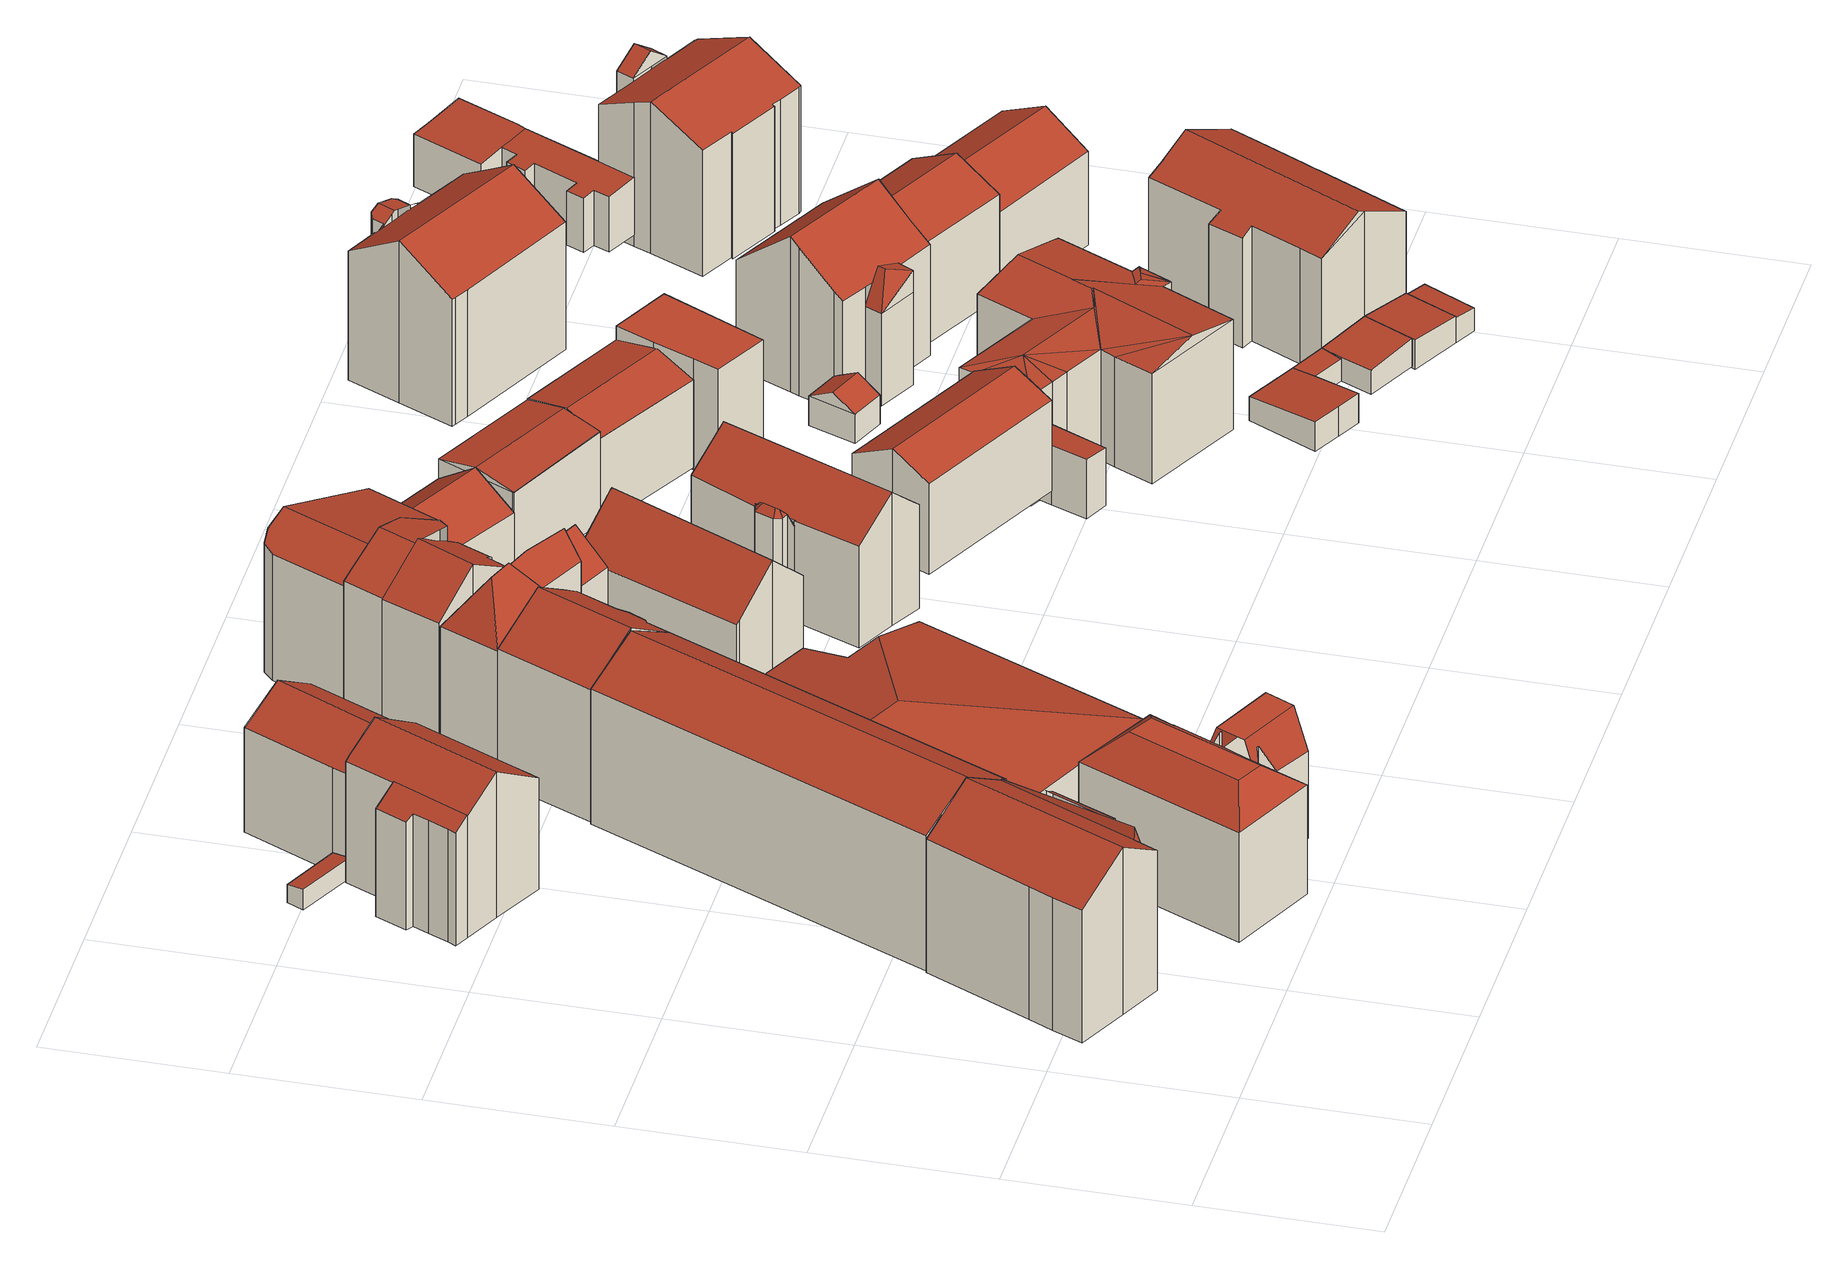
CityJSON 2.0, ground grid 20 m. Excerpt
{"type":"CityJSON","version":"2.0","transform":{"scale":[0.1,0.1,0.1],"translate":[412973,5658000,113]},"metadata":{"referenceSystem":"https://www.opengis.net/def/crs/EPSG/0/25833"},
"CityObjects":{
"building1":{"type":"Building","attributes":{"Gemeindeschluessel":14612000,"Geometrietyp2DReferenz":"3000","function":"31001_9998","roofType":"9999"},"children":["building1-1","building1-2","building1-3"]},
"building1-1":{"type":"BuildingPart","attributes":{"Dachtyp_tdc":"tdcPolyFlatRoof","Dachneigung":29.93,"QualitaetDacherkennung":32,"Geometrietyp2DReferenz":"3000","measuredHeight":17.61,"roofType":"2100"},"parents":["building1"],"geometry":[{"type":"MultiSurface","lod":"2","boundaries":[[[0,1,2,3,4]],[[5,6,7,8,9]],[[6,0,4,7]],[[6,5,10,11,1,0]],[[4,3,12,13,8,7]]],"semantics":{"surfaces":[{"type":"WallSurface"},{"type":"RoofSurface"},{"type":"GroundSurface"}],"values":[0,0,0,1,2]}}]},
"building1-2":{"type":"BuildingPart","attributes":{"Dachtyp_tdc":"tdcFreeFormRoof","Dachneigung":77.08,"QualitaetDacherkennung":28,"Geometrietyp2DReferenz":"3000","measuredHeight":18.07,"roofType":"5000"},"parents":["building1"],"geometry":[{"type":"MultiSurface","lod":"2","boundaries":[[[2,14,15,3]],[[14,16,17,15]],[[16,18,19,17]],[[20,21,22,23]],[[21,24,25,22]],[[24,9,8,25]],[[21,20,18,26]],[[18,16,26]],[[16,14,2,27,28,9,24,21,26]],[[13,12,3,15,17,19,23,22,25,8]]],"semantics":{"surfaces":[{"type":"WallSurface"},{"type":"RoofSurface"},{"type":"GroundSurface"}],"values":[0,0,0,0,0,0,1,1,1,2]}}]},
"building1-3":{"type":"BuildingPart","attributes":{"Dachtyp_tdc":"tdcGableRoof","Dachneigung":31.95,"QualitaetDacherkennung":72,"Geometrietyp2DReferenz":"3000","measuredHeight":20.25,"roofType":"3100"},"parents":["building1"],"geometry":[{"type":"MultiSurface","lod":"2","boundaries":[[[29,30,31,32]],[[30,33,34,31]],[[33,35,36,34]],[[35,37,38,36]],[[37,39,40,38]],[[39,41,42,40]],[[41,43,20,23,42]],[[44,29,32,19,18]],[[41,39,37,35,33,30]],[[30,29,44,43,41]],[[32,31,34,36,38,40,42,23,19]]],"semantics":{"surfaces":[{"type":"WallSurface"},{"type":"RoofSurface"},{"type":"GroundSurface"}],"values":[0,0,0,0,0,0,0,0,1,1,2]}}]},
"building2":{"type":"Building","attributes":{"Gemeindeschluessel":14612000,"Geometrietyp2DReferenz":"3000","function":"31001_9998","roofType":"9999"},"children":["building2-1","building2-2"]},
"building2-1":{"type":"BuildingPart","attributes":{"Dachtyp_tdc":"tdcPolyFlatRoof","Dachneigung":32.08,"QualitaetDacherkennung":35,"Geometrietyp2DReferenz":"3000","measuredHeight":14.87,"roofType":"2100"},"parents":["building2"],"geometry":[{"type":"MultiSurface","lod":"2","boundaries":[[[45,46,47,48]],[[46,49,50,47]],[[49,51,52,50]],[[51,53,54,52]],[[53,55,56,54]],[[55,57,58,59,56]],[[60,45,48,61,62]],[[60,57,55,53,51,49,46,45]],[[48,47,50,52,54,56,59,61]]],"semantics":{"surfaces":[{"type":"WallSurface"},{"type":"RoofSurface"},{"type":"GroundSurface"}],"values":[0,0,0,0,0,0,0,1,2]}}]},
"building2-2":{"type":"BuildingPart","attributes":{"Dachtyp_tdc":"tdcGableRoof","Dachneigung":31.81,"QualitaetDacherkennung":62,"Geometrietyp2DReferenz":"3000","measuredHeight":17.66,"roofType":"3100"},"parents":["building2"],"geometry":[{"type":"MultiSurface","lod":"2","boundaries":[[[63,64,65,66]],[[64,67,68,65]],[[67,69,70,68]],[[69,71,72,70]],[[71,73,74,72]],[[73,75,76,74]],[[75,77,78,76]],[[77,62,61,78]],[[58,63,66,59]],[[77,75,73,71,69,67]],[[67,64,63,58,62,77]],[[66,65,68,70,72,74,76,78,61,59]]],"semantics":{"surfaces":[{"type":"WallSurface"},{"type":"RoofSurface"},{"type":"GroundSurface"}],"values":[0,0,0,0,0,0,0,0,0,1,1,2]}}]},
"building3":{"type":"Building","attributes":{"Dachtyp_tdc":"tdcPolyFlatRoof","Gemeindeschluessel":14612000,"Dachneigung":6.17,"QualitaetDacherkennung":64,"Geometrietyp2DReferenz":"3000","measuredHeight":2.5,"function":"31001_9998","roofType":"2100"},"geometry":[{"type":"Solid","lod":"2","boundaries":[[[[79,80,81,82]],[[80,83,84,81]],[[83,85,86,84]],[[85,87,88,86]],[[87,79,82,88]],[[87,85,83,80,79]],[[82,81,84,86,88]]]],"semantics":{"surfaces":[{"type":"WallSurface"},{"type":"RoofSurface"},{"type":"GroundSurface"}],"values":[[0,0,0,0,0,1,2]]}}]},
"building4":{"type":"Building","attributes":{"Gemeindeschluessel":14612000,"Geometrietyp2DReferenz":"3000","function":"31001_9998","roofType":"9999"},"children":["building4-1","building4-2"]},
"building4-1":{"type":"BuildingPart","attributes":{"Dachtyp_tdc":"tdcCutTentRoof","Dachneigung":39.05,"QualitaetDacherkennung":55,"Geometrietyp2DReferenz":"3000","measuredHeight":16.41,"roofType":"9999"},"parents":["building4"],"geometry":[{"type":"MultiSurface","lod":"2","boundaries":[[[89,90,91,92]],[[90,93,94,91]],[[93,95,96,97,94]],[[98,99,100]],[[98,101,102,99]],[[101,103,104,102]],[[103,89,92,104]],[[89,103,105,106]],[[90,89,106,107]],[[101,98,108,109,110,111,95,93,90,107,112]],[[103,101,112,105]],[[112,107,106,105]],[[92,91,94,97,113,114,99,102,104]]],"semantics":{"surfaces":[{"type":"WallSurface"},{"type":"RoofSurface"},{"type":"GroundSurface"}],"values":[0,0,0,0,0,0,0,1,1,1,1,1,2]}}]},
"building4-2":{"type":"BuildingPart","attributes":{"Dachtyp_tdc":"tdcFreeFormRoof","Dachneigung":69,"QualitaetDacherkennung":57,"Geometrietyp2DReferenz":"3000","measuredHeight":15.44,"roofType":"5000"},"parents":["building4"],"geometry":[{"type":"MultiSurface","lod":"2","boundaries":[[[96,115,94,97]],[[115,116,117,94]],[[116,118,119,117]],[[118,120,121,119]],[[120,122,123,121]],[[122,124,125,123]],[[124,126,127,125]],[[126,128,129,127]],[[128,130,131,129]],[[130,132,133,131]],[[132,134,135,133]],[[134,136,137,135]],[[136,138,139,137]],[[138,100,99,139]],[[126,124,122,120,118,116,115,96,111,140]],[[141,108,100,138,136,134,132,130,128]],[[140,141,128,126]],[[97,94,117,119,121,123,125,127,129,131,133,135,137,139,99,114,113]]],"semantics":{"surfaces":[{"type":"WallSurface"},{"type":"RoofSurface"},{"type":"GroundSurface"}],"values":[0,0,0,0,0,0,0,0,0,0,0,0,0,0,1,1,1,2]}}]},
"building5":{"type":"Building","attributes":{"Dachtyp_tdc":"tdcGableRoof","Gemeindeschluessel":14612000,"Dachneigung":29.3,"QualitaetDacherkennung":79,"Geometrietyp2DReferenz":"3000","measuredHeight":20.06,"function":"31001_9998","roofType":"3100"},"geometry":[{"type":"Solid","lod":"2","boundaries":[[[[142,143,144,145]],[[143,146,147,144]],[[146,148,149,147]],[[148,150,151,149]],[[150,152,153,151]],[[152,154,155,153]],[[154,156,157,155]],[[156,158,159,157]],[[158,142,145,159]],[[154,152,150,148]],[[148,146,143,142,158,156,154]],[[145,144,147,149,151,153,155,157,159]]]],"semantics":{"surfaces":[{"type":"WallSurface"},{"type":"RoofSurface"},{"type":"GroundSurface"}],"values":[[0,0,0,0,0,0,0,0,0,1,1,2]]}}]},
"building6":{"type":"Building","attributes":{"Dachtyp_tdc":"tdcFreeFormRoof","Gemeindeschluessel":14612000,"Dachneigung":30.48,"QualitaetDacherkennung":72,"Geometrietyp2DReferenz":"3000","measuredHeight":15.77,"function":"31001_9998","roofType":"5000"},"geometry":[{"type":"Solid","lod":"2","boundaries":[[[[160,161,65,70]],[[161,162,163,65]],[[162,164,165,163]],[[164,166,167,165]],[[160,166,168,169]],[[166,164,168]],[[161,160,169]],[[70,65,163,165,167]],[[166,160,70,167]],[[169,168,164,162,161]]]],"semantics":{"surfaces":[{"type":"WallSurface"},{"type":"RoofSurface"},{"type":"GroundSurface"}],"values":[[0,0,0,0,1,0,0,2,0,1]]}}]},
"building7":{"type":"Building","attributes":{"Dachtyp_tdc":"tdcPolyFlatRoof","Gemeindeschluessel":14612000,"Dachneigung":3.08,"QualitaetDacherkennung":68,"Geometrietyp2DReferenz":"3000","measuredHeight":2.75,"function":"31001_9998","roofType":"2100"},"geometry":[{"type":"Solid","lod":"2","boundaries":[[[[170,171,172,173]],[[171,174,175,172]],[[174,176,177,175]],[[176,170,173,177]],[[176,174,171,170]],[[173,172,175,177]]]],"semantics":{"surfaces":[{"type":"WallSurface"},{"type":"RoofSurface"},{"type":"GroundSurface"}],"values":[[0,0,0,0,1,2]]}}]},
"building8":{"type":"Building","attributes":{"Dachtyp_tdc":"tdcFreeFormRoof","Gemeindeschluessel":14612000,"Dachneigung":12.41,"QualitaetDacherkennung":17,"Geometrietyp2DReferenz":"3000","measuredHeight":8.41,"function":"31001_9998","roofType":"5000"},"geometry":[{"type":"Solid","lod":"2","boundaries":[[[[178,179,180,181]],[[179,182,183,180]],[[182,184,185,183]],[[184,186,187,185]],[[186,188,189,187]],[[188,190,191,189]],[[190,192,193,191]],[[192,178,181,193]],[[184,182,194,195]],[[179,178,192,190,188,196,195,194]],[[184,195,196,186]],[[182,179,194]],[[188,186,196]],[[181,180,183,185,187,189,191,193]]]],"semantics":{"surfaces":[{"type":"WallSurface"},{"type":"RoofSurface"},{"type":"GroundSurface"}],"values":[[0,0,0,0,0,0,0,0,1,1,1,0,0,2]]}}]},
"building9":{"type":"Building","attributes":{"Dachtyp_tdc":"tdcGableRoof","Gemeindeschluessel":14612000,"Dachneigung":31.5,"QualitaetDacherkennung":70,"Geometrietyp2DReferenz":"3000","measuredHeight":20.15,"function":"31001_9998","roofType":"3100"},"geometry":[{"type":"Solid","lod":"2","boundaries":[[[[197,198,199,200]],[[198,201,202,199]],[[201,203,204,202]],[[203,156,205,204]],[[156,206,207,205]],[[206,208,209,207]],[[208,210,211,209]],[[210,212,213,211]],[[212,214,215,213]],[[214,216,217,215]],[[216,197,200,217]],[[212,210,208,206]],[[206,156,203,201,198,197,216,214,212]],[[200,199,202,204,205,207,209,211,213,215,217]]]],"semantics":{"surfaces":[{"type":"WallSurface"},{"type":"RoofSurface"},{"type":"GroundSurface"}],"values":[[0,0,0,0,0,0,0,0,0,0,0,1,1,2]]}}]},
"building10":{"type":"Building","attributes":{"Dachtyp_tdc":"tdcFreeFormRoof","Gemeindeschluessel":14612000,"Dachneigung":54.56,"QualitaetDacherkennung":19,"Geometrietyp2DReferenz":"3000","measuredHeight":21.24,"function":"31001_9998","roofType":"5000"},"geometry":[{"type":"Solid","lod":"2","boundaries":[[[[218,219,220,221]],[[219,222,223,220]],[[222,224,225,223]],[[224,226,227,225]],[[226,228,229,227]],[[228,230,231,229]],[[230,232,233,231]],[[232,218,221,233]],[[234,235,236,237,232,230]],[[234,230,228]],[[235,234,228,226]],[[236,235,226,224]],[[238,237,236,224,222]],[[238,219,218]],[[219,238,222]],[[237,238,218,232]],[[221,220,223,225,227,229,231,233]]]],"semantics":{"surfaces":[{"type":"WallSurface"},{"type":"RoofSurface"},{"type":"GroundSurface"}],"values":[[0,0,0,0,0,0,0,0,1,1,1,1,1,0,0,1,2]]}}]},
"building11":{"type":"Building","attributes":{"Gemeindeschluessel":14612000,"Geometrietyp2DReferenz":"3000","function":"31001_9998","roofType":"9999"},"children":["building11-1","building11-2"]},
"building11-1":{"type":"BuildingPart","attributes":{"Dachtyp_tdc":"tdcGableRoof","Dachneigung":31.43,"QualitaetDacherkennung":63,"Geometrietyp2DReferenz":"3000","measuredHeight":19.77,"roofType":"3100"},"parents":["building11"],"geometry":[{"type":"MultiSurface","lod":"2","boundaries":[[[239,240,241,242]],[[240,243,244,241]],[[243,245,246,244]],[[245,247,248,246]],[[247,249,250,248]],[[251,252,253,254]],[[252,239,242,253]],[[255,256,257,249,247,245]],[[245,243,240,239,252,251,258,259,255]],[[242,241,244,246,248,250,260,254,253]]],"semantics":{"surfaces":[{"type":"WallSurface"},{"type":"RoofSurface"},{"type":"GroundSurface"}],"values":[0,0,0,0,0,0,0,1,1,2]}}]},
"building11-2":{"type":"BuildingPart","attributes":{"Dachtyp_tdc":"tdcFreeFormRoof","Dachneigung":31.66,"QualitaetDacherkennung":51,"Geometrietyp2DReferenz":"3000","measuredHeight":19.5,"roofType":"5000"},"parents":["building11"],"geometry":[{"type":"MultiSurface","lod":"2","boundaries":[[[261,262,263,250,249]],[[262,264,265,263]],[[264,266,267,265]],[[266,268,251,254,267]],[[268,266,264,269,270,271,259]],[[270,269,262,261,256]],[[264,262,269]],[[250,263,265,267,254,260]]],"semantics":{"surfaces":[{"type":"WallSurface"},{"type":"RoofSurface"},{"type":"GroundSurface"}],"values":[0,0,0,0,1,1,0,2]}}]},
"building12":{"type":"Building","attributes":{"Gemeindeschluessel":14612000,"Geometrietyp2DReferenz":"3000","function":"31001_9998","roofType":"9999"},"children":["building12-1","building12-2"]},
"building12-1":{"type":"BuildingPart","attributes":{"Dachtyp_tdc":"tdcGableRoof","Dachneigung":41.51,"QualitaetDacherkennung":58,"Geometrietyp2DReferenz":"3000","measuredHeight":17.42,"roofType":"3100"},"parents":["building12"],"geometry":[{"type":"MultiSurface","lod":"2","boundaries":[[[272,273,274,275]],[[273,276,277,274]],[[276,278,279,277]],[[278,280,281,279]],[[280,282,283,281]],[[282,284,285,283]],[[284,286,287,285]],[[286,288,289,287]],[[282,280,278,276]],[[276,273,272,288,286,284,282]],[[289,275,274,277,279,281,283,285,287]]],"semantics":{"surfaces":[{"type":"WallSurface"},{"type":"RoofSurface"},{"type":"GroundSurface"}],"values":[0,0,0,0,0,0,0,0,1,1,2]}}]},
"building12-2":{"type":"BuildingPart","attributes":{"Dachtyp_tdc":"tdcPolyFlatRoof","Dachneigung":39.89,"QualitaetDacherkennung":41,"Geometrietyp2DReferenz":"3000","measuredHeight":16.06,"roofType":"2100"},"parents":["building12"],"geometry":[{"type":"MultiSurface","lod":"2","boundaries":[[[290,291,272,275,292]],[[293,294,295,289,288]],[[294,290,292,295]],[[294,293,291,290]],[[292,275,289,295]]],"semantics":{"surfaces":[{"type":"WallSurface"},{"type":"RoofSurface"},{"type":"GroundSurface"}],"values":[0,0,0,1,2]}}]},
"building13":{"type":"Building","attributes":{"Dachtyp_tdc":"tdcFreeFormRoof","Gemeindeschluessel":14612000,"Dachneigung":19.43,"QualitaetDacherkennung":29,"Geometrietyp2DReferenz":"3000","measuredHeight":17.84,"function":"31001_9998","roofType":"5000"},"geometry":[{"type":"Solid","lod":"2","boundaries":[[[[296,297,298,299]],[[297,300,301,298]],[[300,302,303,301]],[[302,304,305,303]],[[304,306,307,305]],[[306,308,309,307]],[[308,310,311,309]],[[310,296,299,311]],[[312,308,306,304,302,313]],[[297,296,310,312,313,300]],[[310,308,312]],[[302,300,313]],[[299,298,301,303,305,307,309,311]]]],"semantics":{"surfaces":[{"type":"WallSurface"},{"type":"RoofSurface"},{"type":"GroundSurface"}],"values":[[0,0,0,0,0,0,0,0,1,1,0,0,2]]}}]},
"building14":{"type":"Building","attributes":{"Gemeindeschluessel":14612000,"Geometrietyp2DReferenz":"3000","function":"31001_9998","roofType":"9999"},"children":["building14-1","building14-2"]},
"building14-1":{"type":"BuildingPart","attributes":{"Dachtyp_tdc":"tdcFreeFormRoof","Dachneigung":46.22,"QualitaetDacherkennung":9,"Geometrietyp2DReferenz":"3000","measuredHeight":13.44,"roofType":"5000"},"parents":["building14"],"geometry":[{"type":"MultiSurface","lod":"2","boundaries":[[[314,315,316,317]],[[315,318,319,316]],[[318,320,321,319]],[[320,322,323,321]],[[322,324,325,323]],[[324,326,327,325]],[[326,328,329,330,327]],[[331,332,333,334,328,326,324,335]],[[324,322,336,335]],[[322,320,337,336]],[[320,318,338,337]],[[318,315,314,339,340,341,338]],[[341,331,335,336,337,338]],[[317,316,319,321,323,325,327,330,342,343,344,345]]],"semantics":{"surfaces":[{"type":"WallSurface"},{"type":"RoofSurface"},{"type":"GroundSurface"}],"values":[0,0,0,0,0,0,0,1,1,1,1,1,1,2]}}]},
"building14-2":{"type":"BuildingPart","attributes":{"Dachtyp_tdc":"tdcGableRoof","Dachneigung":36.39,"QualitaetDacherkennung":61,"Geometrietyp2DReferenz":"3000","measuredHeight":16.19,"roofType":"3100"},"parents":["building14"],"geometry":[{"type":"MultiSurface","lod":"2","boundaries":[[[329,346,347,330]],[[346,348,349,347]],[[348,350,351,349]],[[350,352,353,351]],[[352,354,355,353]],[[354,356,357,355]],[[356,358,314,317,357]],[[354,352,350,348]],[[348,346,329,334,359,332,360,361,340,362,358,356,354]],[[345,344,343,342,330,347,349,351,353,355,357,317]]],"semantics":{"surfaces":[{"type":"WallSurface"},{"type":"RoofSurface"},{"type":"GroundSurface"}],"values":[0,0,0,0,0,0,0,1,1,2]}}]},
"building15":{"type":"Building","attributes":{"Dachtyp_tdc":"tdcGableRoof","Gemeindeschluessel":14612000,"Dachneigung":34.69,"QualitaetDacherkennung":78,"Geometrietyp2DReferenz":"3000","measuredHeight":11.92,"function":"31001_9998","roofType":"3100"},"geometry":[{"type":"Solid","lod":"2","boundaries":[[[[363,364,365,366]],[[364,367,368,365]],[[367,369,370,368]],[[369,371,372,370]],[[371,373,374,372]],[[373,375,376,374]],[[375,363,366,376]],[[371,369,367,364]],[[364,363,375,373,371]],[[366,365,368,370,372,374,376]]]],"semantics":{"surfaces":[{"type":"WallSurface"},{"type":"RoofSurface"},{"type":"GroundSurface"}],"values":[[0,0,0,0,0,0,0,1,1,2]]}}]},
"building16":{"type":"Building","attributes":{"Dachtyp_tdc":"tdcGableRoof","Gemeindeschluessel":14612000,"Dachneigung":10.15,"QualitaetDacherkennung":41,"Geometrietyp2DReferenz":"3000","measuredHeight":12.01,"function":"31001_9998","roofType":"3100"},"geometry":[{"type":"Solid","lod":"2","boundaries":[[[[377,378,379,380]],[[378,381,376,379]],[[381,382,374,376]],[[382,383,370,374]],[[383,377,380,370]],[[383,371,384,385]],[[386,384,371,387,388]],[[381,388,387,382]],[[378,386,388,381]],[[382,387,371,383]],[[377,385,384,386,378]],[[383,385,377]],[[380,379,376,374,370]]]],"semantics":{"surfaces":[{"type":"WallSurface"},{"type":"RoofSurface"},{"type":"GroundSurface"}],"values":[[0,0,0,0,0,1,1,0,0,0,0,0,2]]}}]},
"building17":{"type":"Building","attributes":{"Dachtyp_tdc":"tdcGableRoof","Gemeindeschluessel":14612000,"Dachneigung":27.48,"QualitaetDacherkennung":79,"Geometrietyp2DReferenz":"3000","measuredHeight":13.39,"function":"31001_9998","roofType":"3100"},"geometry":[{"type":"Solid","lod":"2","boundaries":[[[[389,390,391,392]],[[390,393,394,391]],[[393,395,396,394]],[[395,397,398,396]],[[397,399,400,398]],[[399,401,402,400]],[[401,389,392,402]],[[397,395,393,390]],[[390,389,401,399,397]],[[392,391,394,396,398,400,402]]]],"semantics":{"surfaces":[{"type":"WallSurface"},{"type":"RoofSurface"},{"type":"GroundSurface"}],"values":[[0,0,0,0,0,0,0,1,1,2]]}}]},
"building18":{"type":"Building","attributes":{"Dachtyp_tdc":"tdcPolyFlatRoof","Gemeindeschluessel":14612000,"Dachneigung":4.36,"QualitaetDacherkennung":58,"Geometrietyp2DReferenz":"3000","measuredHeight":7.22,"function":"31001_9998","roofType":"2100"},"geometry":[{"type":"Solid","lod":"2","boundaries":[[[[403,404,405,406]],[[404,407,408,405]],[[407,409,410,408]],[[409,411,412,410]],[[411,403,406,412]],[[411,409,407,404,403]],[[406,405,408,410,412]]]],"semantics":{"surfaces":[{"type":"WallSurface"},{"type":"RoofSurface"},{"type":"GroundSurface"}],"values":[[0,0,0,0,0,1,2]]}}]},
"building19":{"type":"Building","attributes":{"Dachtyp_tdc":"tdcGableRoof","Gemeindeschluessel":14612000,"Dachneigung":11.54,"QualitaetDacherkennung":32,"Geometrietyp2DReferenz":"3000","measuredHeight":12.64,"function":"31001_9998","roofType":"3100"},"geometry":[{"type":"Solid","lod":"2","boundaries":[[[[413,414,415,416]],[[414,417,418,415]],[[417,419,420,418]],[[419,421,422,420]],[[421,413,416,422]],[[423,424,425,426,427]],[[417,425,424,428]],[[419,428,424,423,421]],[[417,428,419]],[[413,427,426,414]],[[421,423,427,413]],[[414,426,425,417]],[[416,415,418,420,422]]]],"semantics":{"surfaces":[{"type":"WallSurface"},{"type":"RoofSurface"},{"type":"GroundSurface"}],"values":[[0,0,0,0,0,1,1,0,0,0,0,0,2]]}}]},
"building20":{"type":"Building","attributes":{"Dachtyp_tdc":"tdcPolyFlatRoof","Gemeindeschluessel":14612000,"Dachneigung":0,"QualitaetDacherkennung":55,"Geometrietyp2DReferenz":"3000","measuredHeight":13.45,"function":"31001_9998","roofType":"1000"},"geometry":[{"type":"Solid","lod":"2","boundaries":[[[[429,430,431,432]],[[430,433,434,431]],[[433,435,436,434]],[[435,437,438,436]],[[437,439,440,438]],[[439,429,432,440]],[[439,437,435,433,430,429]],[[432,431,434,436,438,440]]]],"semantics":{"surfaces":[{"type":"WallSurface"},{"type":"RoofSurface"},{"type":"GroundSurface"}],"values":[[0,0,0,0,0,0,1,2]]}}]},
"building21":{"type":"Building","attributes":{"Dachtyp_tdc":"tdcFreeFormRoof","Gemeindeschluessel":14612000,"Dachneigung":28.97,"QualitaetDacherkennung":70,"Geometrietyp2DReferenz":"3000","measuredHeight":5.08,"function":"31001_9998","roofType":"5000"},"geometry":[{"type":"Solid","lod":"2","boundaries":[[[[441,442,443,444]],[[442,445,446,443]],[[445,447,448,446]],[[447,449,450,448]],[[449,441,444,450]],[[449,451,452,441]],[[451,447,445,442,452]],[[442,441,452]],[[449,447,451]],[[444,443,446,448,450]]]],"semantics":{"surfaces":[{"type":"WallSurface"},{"type":"RoofSurface"},{"type":"GroundSurface"}],"values":[[0,0,0,0,0,1,1,0,0,2]]}}]},
"building22":{"type":"Building","attributes":{"Dachtyp_tdc":"tdcFreeFormRoof","Gemeindeschluessel":14612000,"Dachneigung":12.98,"QualitaetDacherkennung":11,"Geometrietyp2DReferenz":"3000","measuredHeight":14.84,"function":"31001_9998","roofType":"5000"},"geometry":[{"type":"Solid","lod":"2","boundaries":[[[[453,454,455,456]],[[454,457,458,455]],[[457,459,460,458]],[[459,461,462,460]],[[461,463,464,462]],[[463,465,466,464]],[[465,467,468,466]],[[467,469,470,468]],[[469,471,472,470]],[[471,473,474,472]],[[473,475,476,474]],[[475,477,478,476]],[[477,479,480,478]],[[479,481,482,480]],[[481,483,484,482]],[[483,485,486,484]],[[485,487,488,486]],[[487,489,490,488]],[[489,491,492,490]],[[491,453,456,492]],[[493,494,495]],[[493,487,494]],[[496,487,493]],[[496,489,487]],[[496,491,489]],[[491,496,453]],[[487,497,494]],[[485,497,487]],[[497,485,483]],[[497,483,481]],[[498,495,494,497,481,479]],[[499,500,501,498,479,477]],[[502,475,473]],[[502,477,475]],[[477,502,499]],[[502,473,471]],[[500,499,502,471,469]],[[503,501,500,469,467]],[[465,503,467]],[[463,503,465]],[[503,463,461]],[[493,495,498,501,503,461,459]],[[496,493,459,457]],[[454,496,457]],[[496,454,453]],[[456,455,458,460,462,464,466,468,470,472,474,476,478,480,482,484,486,488,490,492]]]],"semantics":{"surfaces":[{"type":"WallSurface"},{"type":"RoofSurface"},{"type":"GroundSurface"}],"values":[[0,0,0,0,0,0,0,0,0,0,0,0,0,0,0,0,0,0,0,0,1,1,1,1,1,1,1,1,1,0,1,1,1,1,1,1,1,1,0,0,0,1,1,1,1,2]]}}]},
"building23":{"type":"Building","attributes":{"Dachtyp_tdc":"tdcPolyFlatRoof","Gemeindeschluessel":14612000,"Dachneigung":4.79,"QualitaetDacherkennung":86,"Geometrietyp2DReferenz":"3000","measuredHeight":3.62,"function":"31001_9998","roofType":"2100"},"geometry":[{"type":"Solid","lod":"2","boundaries":[[[[504,505,506,507]],[[505,508,509,506]],[[508,510,511,509]],[[510,512,513,511]],[[512,514,515,513]],[[514,504,507,515]],[[514,512,510,508,505,504]],[[507,506,509,511,513,515]]]],"semantics":{"surfaces":[{"type":"WallSurface"},{"type":"RoofSurface"},{"type":"GroundSurface"}],"values":[[0,0,0,0,0,0,1,2]]}}]},
"building24":{"type":"Building","attributes":{"Dachtyp_tdc":"tdcPolyFlatRoof","Gemeindeschluessel":14612000,"Dachneigung":4.87,"QualitaetDacherkennung":58,"Geometrietyp2DReferenz":"3000","measuredHeight":2.89,"function":"31001_9998","roofType":"2100"},"geometry":[{"type":"Solid","lod":"2","boundaries":[[[[516,517,518,519]],[[517,520,513,518]],[[520,510,511,513]],[[510,516,519,511]],[[510,520,517,516]],[[519,518,513,511]]]],"semantics":{"surfaces":[{"type":"WallSurface"},{"type":"RoofSurface"},{"type":"GroundSurface"}],"values":[[0,0,0,0,1,2]]}}]},
"building25":{"type":"Building","attributes":{"Gemeindeschluessel":14612000,"Geometrietyp2DReferenz":"3000","function":"31001_9998","roofType":"9999"},"children":["building25-1","building25-2"]},
"building25-1":{"type":"BuildingPart","attributes":{"Dachtyp_tdc":"tdcFreeFormRoof","Dachneigung":14.72,"QualitaetDacherkennung":42,"Geometrietyp2DReferenz":"3000","measuredHeight":16.88,"roofType":"5000"},"parents":["building25"],"geometry":[{"type":"MultiSurface","lod":"2","boundaries":[[[521,522,523,524]],[[522,525,526,523]],[[525,527,528,526]],[[527,529,530,528]],[[529,531,532,530]],[[531,533,534,532]],[[535,536,537,538]],[[539,521,524,540]],[[541,533,536,535,533,531,529,527]],[[527,525,522,521,539,542,543,541]],[[524,523,526,528,530,532,534,538,537,534,544,545,540]]],"semantics":{"surfaces":[{"type":"WallSurface"},{"type":"RoofSurface"},{"type":"GroundSurface"}],"values":[0,0,0,0,0,0,0,0,1,1,2]}}]},
"building25-2":{"type":"BuildingPart","attributes":{"Dachtyp_tdc":"tdcGableRoof","Dachneigung":32,"QualitaetDacherkennung":73,"Geometrietyp2DReferenz":"3000","measuredHeight":19.64,"roofType":"3100"},"parents":["building25"],"geometry":[{"type":"MultiSurface","lod":"2","boundaries":[[[546,547,548,549]],[[547,550,551,548]],[[550,552,553,551]],[[552,554,555,553]],[[554,556,557,555]],[[556,558,539,540,557]],[[559,560,538,537]],[[560,561,562,538]],[[561,563,564,562]],[[563,565,566,564]],[[565,567,568,566]],[[567,569,570,568]],[[569,546,549,570]],[[565,563,561,560,559,571,572,543,573,558,556,554,552,550]],[[550,547,546,569,567,565]],[[549,548,551,553,555,557,540,545,544,534,537,538,562,564,566,568,570]]],"semantics":{"surfaces":[{"type":"WallSurface"},{"type":"RoofSurface"},{"type":"GroundSurface"}],"values":[0,0,0,0,0,0,0,0,0,0,0,0,0,1,1,2]}}]},
"building26":{"type":"Building","attributes":{"Dachtyp_tdc":"tdcPolyFlatRoof","Gemeindeschluessel":14612000,"Dachneigung":4.2,"QualitaetDacherkennung":63,"Geometrietyp2DReferenz":"3000","measuredHeight":3.38,"function":"31001_9998","roofType":"2100"},"geometry":[{"type":"Solid","lod":"2","boundaries":[[[[574,575,518,576]],[[575,516,519,518]],[[516,577,578,519]],[[577,579,580,578]],[[579,574,576,580]],[[579,577,516,575,574]],[[576,518,519,578,580]]]],"semantics":{"surfaces":[{"type":"WallSurface"},{"type":"RoofSurface"},{"type":"GroundSurface"}],"values":[[0,0,0,0,0,1,2]]}}]},
"building27":{"type":"Building","attributes":{"Gemeindeschluessel":14612000,"Geometrietyp2DReferenz":"3000","function":"31001_9998","roofType":"9999"},"children":["building27-1","building27-2"]},
"building27-1":{"type":"BuildingPart","attributes":{"Dachtyp_tdc":"tdcGableRoof","Dachneigung":39.52,"QualitaetDacherkennung":71,"Geometrietyp2DReferenz":"3000","measuredHeight":18.84,"roofType":"3100"},"parents":["building27"],"geometry":[{"type":"MultiSurface","lod":"2","boundaries":[[[581,582,583,584,585]],[[582,586,587,583]],[[586,588,589,587]],[[588,590,591,589]],[[590,592,593,591]],[[592,594,595,593]],[[594,596,597,595]],[[596,598,599,597]],[[598,600,601,599]],[[600,602,603,604,601]],[[596,594,592,590]],[[590,588,586,582,581,605,606,602,600,598,596]],[[604,584,583,587,589,591,593,595,597,599,601]]],"semantics":{"surfaces":[{"type":"WallSurface"},{"type":"RoofSurface"},{"type":"GroundSurface"}],"values":[0,0,0,0,0,0,0,0,0,0,1,1,2]}}]},
"building27-2":{"type":"BuildingPart","attributes":{"Dachtyp_tdc":"tdcHipAndGableRoof","Dachneigung":67.77,"QualitaetDacherkennung":29,"Geometrietyp2DReferenz":"3000","measuredHeight":15.01,"roofType":"5000"},"parents":["building27"],"geometry":[{"type":"MultiSurface","lod":"2","boundaries":[[[603,607,608,604]],[[607,609,610,608]],[[609,585,584,610]],[[609,611,612]],[[613,614,612,611]],[[609,612,614,606,585]],[[602,613,603]],[[603,613,611,607]],[[607,611,609]],[[608,610,584,604]]],"semantics":{"surfaces":[{"type":"WallSurface"},{"type":"RoofSurface"},{"type":"GroundSurface"}],"values":[0,0,0,1,1,1,0,0,0,2]}}]},
"building28":{"type":"Building","attributes":{"Dachtyp_tdc":"tdcPolyFlatRoof","Gemeindeschluessel":14612000,"Dachneigung":4.11,"QualitaetDacherkennung":63,"Geometrietyp2DReferenz":"3000","measuredHeight":3.63,"function":"31001_9998","roofType":"2100"},"geometry":[{"type":"Solid","lod":"2","boundaries":[[[[615,579,616,617]],[[579,577,618,616]],[[577,619,620,618]],[[619,621,622,620]],[[621,615,617,622]],[[621,619,577,579,615]],[[617,616,618,620,622]]]],"semantics":{"surfaces":[{"type":"WallSurface"},{"type":"RoofSurface"},{"type":"GroundSurface"}],"values":[[0,0,0,0,0,1,2]]}}]},
"building29":{"type":"Building","attributes":{"Dachtyp_tdc":"tdcPolyFlatRoof","Gemeindeschluessel":14612000,"Dachneigung":7.15,"QualitaetDacherkennung":69,"Geometrietyp2DReferenz":"3000","measuredHeight":3.94,"function":"31001_9998","roofType":"2100"},"geometry":[{"type":"Solid","lod":"2","boundaries":[[[[623,624,625,626]],[[624,627,628,625]],[[627,629,630,628]],[[629,623,626,630]],[[629,627,624,623]],[[626,625,628,630]]]],"semantics":{"surfaces":[{"type":"WallSurface"},{"type":"RoofSurface"},{"type":"GroundSurface"}],"values":[[0,0,0,0,1,2]]}}]},
"building30":{"type":"Building","attributes":{"Dachtyp_tdc":"tdcPolyFlatRoof","Gemeindeschluessel":14612000,"Dachneigung":0,"QualitaetDacherkennung":0,"Geometrietyp2DReferenz":"3000","BezugspunktDach":"2000","measuredHeight":3,"function":"31001_9998"},"geometry":[{"type":"MultiSurface","lod":"2","boundaries":[[[631,632,633,634]],[[634,633,635,636]],[[633,632,637,635]],[[632,631,638,637]],[[631,634,636,638]],[[636,635,637,638]]],"semantics":{"surfaces":[{"type":"RoofSurface"},{"type":"WallSurface"},{"type":"GroundSurface"}],"values":[0,1,1,1,1,2]}}]},
"building31":{"type":"Building","attributes":{"Dachtyp_tdc":"tdcPolyFlatRoof","Gemeindeschluessel":14612000,"Dachneigung":3.22,"QualitaetDacherkennung":76,"Geometrietyp2DReferenz":"3000","measuredHeight":3.01,"function":"31001_9998","roofType":"2100"},"geometry":[{"type":"Solid","lod":"2","boundaries":[[[[639,640,622,641]],[[640,642,620,622]],[[642,643,644,620]],[[643,639,641,644]],[[643,642,640,639]],[[641,622,620,644]]]],"semantics":{"surfaces":[{"type":"WallSurface"},{"type":"RoofSurface"},{"type":"GroundSurface"}],"values":[[0,0,0,0,1,2]]}}]},
"building32":{"type":"Building","attributes":{"Dachtyp_tdc":"tdcPolyFlatRoof","Gemeindeschluessel":14612000,"Dachneigung":4.57,"QualitaetDacherkennung":74,"Geometrietyp2DReferenz":"3000","measuredHeight":4.36,"function":"31001_9998","roofType":"2100"},"geometry":[{"type":"Solid","lod":"2","boundaries":[[[[629,645,646,647]],[[645,648,649,646]],[[648,623,650,649]],[[623,629,647,650]],[[623,648,645,629]],[[647,646,649,650]]]],"semantics":{"surfaces":[{"type":"WallSurface"},{"type":"RoofSurface"},{"type":"GroundSurface"}],"values":[[0,0,0,0,1,2]]}}]},
"building33":{"type":"Building","attributes":{"Dachtyp_tdc":"tdcPolyFlatRoof","Gemeindeschluessel":14612000,"Dachneigung":24.05,"QualitaetDacherkennung":60,"Geometrietyp2DReferenz":"3000","measuredHeight":4.65,"function":"31001_9998","roofType":"2100"},"geometry":[{"type":"Solid","lod":"2","boundaries":[[[[651,652,653,654]],[[652,648,655,653]],[[648,645,656,655]],[[645,657,658,656]],[[657,659,660,658]],[[659,661,662,660]],[[661,651,654,662]],[[661,659,657,645,648,652,651]],[[654,653,655,656,658,660,662]]]],"semantics":{"surfaces":[{"type":"WallSurface"},{"type":"RoofSurface"},{"type":"GroundSurface"}],"values":[[0,0,0,0,0,0,0,1,2]]}}]},
"building34":{"type":"Building","attributes":{"Dachtyp_tdc":"tdcPolyFlatRoof","Gemeindeschluessel":14612000,"Dachneigung":0,"QualitaetDacherkennung":59,"Geometrietyp2DReferenz":"3000","measuredHeight":2.16,"function":"31001_9998","roofType":"1000"},"geometry":[{"type":"Solid","lod":"2","boundaries":[[[[663,664,665,666]],[[664,667,668,665]],[[667,669,670,668]],[[669,671,672,670]],[[671,673,674,672]],[[671,669,667,664,663,673]],[[674,666,665,668,670,672]],[[673,663,666,674]]]],"semantics":{"surfaces":[{"type":"WallSurface"},{"type":"RoofSurface"},{"type":"GroundSurface"}],"values":[[0,0,0,0,0,1,2,0]]}}]},
"building35":{"type":"Building","attributes":{"Dachtyp_tdc":"tdcGableRoof","Gemeindeschluessel":14612000,"Dachneigung":27.13,"QualitaetDacherkennung":42,"Geometrietyp2DReferenz":"3000","measuredHeight":15.04,"function":"31001_9998","roofType":"3100"},"geometry":[{"type":"Solid","lod":"2","boundaries":[[[[675,676,677,678]],[[676,679,680,677]],[[679,681,682,680]],[[681,675,678,682]],[[679,676,683]],[[675,681,684]],[[676,675,684,683]],[[681,679,683,684]],[[678,677,680,682]]]],"semantics":{"surfaces":[{"type":"WallSurface"},{"type":"RoofSurface"},{"type":"GroundSurface"}],"values":[[0,0,0,0,0,0,1,1,2]]}}]},
"building36":{"type":"Building","attributes":{"Dachtyp_tdc":"tdcFreeFormRoof","Gemeindeschluessel":14612000,"Dachneigung":26.58,"QualitaetDacherkennung":70,"Geometrietyp2DReferenz":"3000","measuredHeight":16.91,"function":"31001_9998","roofType":"5000"},"geometry":[{"type":"Solid","lod":"2","boundaries":[[[[685,686,687,688]],[[686,689,690,687]],[[689,691,692,690]],[[691,693,694,692]],[[693,695,696,694]],[[695,697,698,696]],[[697,699,700,698]],[[699,701,702,700]],[[701,703,704,702]],[[703,705,706,704]],[[705,707,708,706]],[[707,709,710,708]],[[709,711,712,710]],[[711,713,714,712]],[[713,715,716,714]],[[715,685,688,716]],[[701,699,697,695,717,718,709,707,705,703]],[[718,717,693,691,689,686,685,715,713,711]],[[695,693,717]],[[711,709,718]],[[688,687,690,692,694,696,698,700,702,704,706,708,710,712,714,716]]]],"semantics":{"surfaces":[{"type":"WallSurface"},{"type":"RoofSurface"},{"type":"GroundSurface"}],"values":[[0,0,0,0,0,0,0,0,0,0,0,0,0,0,0,0,1,1,0,0,2]]}}]},
"building37":{"type":"Building","attributes":{"Dachtyp_tdc":"tdcPolyFlatRoof","Gemeindeschluessel":14612000,"Dachneigung":6.59,"QualitaetDacherkennung":71,"Geometrietyp2DReferenz":"3000","measuredHeight":2.91,"function":"31001_2463","roofType":"2100"},"geometry":[{"type":"Solid","lod":"2","boundaries":[[[[719,720,721,722]],[[720,723,724,721]],[[723,725,726,724]],[[725,727,728,726]],[[727,729,730,728]],[[729,719,722,730]],[[729,727,725,723,720,719]],[[722,721,724,726,728,730]]]],"semantics":{"surfaces":[{"type":"WallSurface"},{"type":"RoofSurface"},{"type":"GroundSurface"}],"values":[[0,0,0,0,0,0,1,2]]}}]},
"building38":{"type":"Building","attributes":{"Dachtyp_tdc":"tdcGableRoof","Gemeindeschluessel":14612000,"Dachneigung":31.36,"QualitaetDacherkennung":52,"Geometrietyp2DReferenz":"3000","measuredHeight":14.71,"function":"31001_9998","roofType":"3100"},"geometry":[{"type":"Solid","lod":"2","boundaries":[[[[731,732,733,734]],[[732,735,736,733]],[[735,737,738,736]],[[737,731,734,738]],[[735,732,739]],[[731,737,740]],[[732,731,740,739]],[[737,735,739,740]],[[734,733,736,738]]]],"semantics":{"surfaces":[{"type":"WallSurface"},{"type":"RoofSurface"},{"type":"GroundSurface"}],"values":[[0,0,0,0,0,0,1,1,2]]}}]},
"building39":{"type":"Building","attributes":{"Gemeindeschluessel":14612000,"Geometrietyp2DReferenz":"3000","function":"31001_9998","roofType":"9999"},"children":["building39-1","building39-2"]},
"building39-1":{"type":"BuildingPart","attributes":{"Dachtyp_tdc":"tdcGableRoof","Dachneigung":34.67,"QualitaetDacherkennung":58,"Geometrietyp2DReferenz":"3000","measuredHeight":17.63,"roofType":"3100"},"parents":["building39"],"geometry":[{"type":"MultiSurface","lod":"2","boundaries":[[[741,742,743,744]],[[742,745,746,743]],[[745,747,748,746]],[[747,749,748]],[[741,744,750]],[[741,751,752,742]],[[745,752,751,747]],[[747,751,741]],[[742,752,745]],[[743,746,748,744]]],"semantics":{"surfaces":[{"type":"WallSurface"},{"type":"RoofSurface"},{"type":"GroundSurface"}],"values":[0,0,0,0,0,1,1,0,0,2]}}]},
"building39-2":{"type":"BuildingPart","attributes":{"Dachtyp_tdc":"tdcGableRoof","Dachneigung":24.84,"QualitaetDacherkennung":71,"Geometrietyp2DReferenz":"3000","measuredHeight":18.42,"roofType":"3100"},"parents":["building39"],"geometry":[{"type":"MultiSurface","lod":"2","boundaries":[[[753,754,755,756]],[[754,757,758,755]],[[757,759,760,758]],[[759,761,762,760]],[[761,763,764,762]],[[763,765,766,764]],[[765,767,768,766]],[[767,769,770,768]],[[769,750,744,770]],[[749,771,772,748]],[[771,773,774,772]],[[773,775,776,774]],[[775,777,778,776]],[[777,779,780,778]],[[779,781,782,780]],[[781,753,756,782]],[[777,775,773,771,749,750,769,767,765]],[[765,763,761,759,757,754,753,781,779,777]],[[756,755,758,760,762,764,766,768,770,744,748,772,774,776,778,780,782]]],"semantics":{"surfaces":[{"type":"WallSurface"},{"type":"RoofSurface"},{"type":"GroundSurface"}],"values":[0,0,0,0,0,0,0,0,0,0,0,0,0,0,0,0,1,1,2]}}]},
"building40":{"type":"Building","attributes":{"Gemeindeschluessel":14612000,"Geometrietyp2DReferenz":"3000","function":"31001_9998","roofType":"9999"},"children":["building40-1","building40-2"]},
"building40-1":{"type":"BuildingPart","attributes":{"Dachtyp_tdc":"tdcPolyFlatRoof","Dachneigung":4.21,"QualitaetDacherkennung":42,"Geometrietyp2DReferenz":"3000","measuredHeight":6.97,"roofType":"2100"},"parents":["building40"],"geometry":[{"type":"MultiSurface","lod":"2","boundaries":[[[783,784,785,786]],[[784,787,788,785]],[[787,789,790,788]],[[789,791,792,790]],[[791,793,794,792]],[[793,795,796,794]],[[795,793,791,789,787,784,783]],[[786,785,788,790,792,794,796]]],"semantics":{"surfaces":[{"type":"WallSurface"},{"type":"RoofSurface"},{"type":"GroundSurface"}],"values":[0,0,0,0,0,0,1,2]}}]},
"building40-2":{"type":"BuildingPart","attributes":{"Dachtyp_tdc":"tdcPolyFlatRoof","Dachneigung":4.27,"QualitaetDacherkennung":75,"Geometrietyp2DReferenz":"3000","measuredHeight":7.03,"roofType":"2100"},"parents":["building40"],"geometry":[{"type":"MultiSurface","lod":"2","boundaries":[[[797,798,796,795]],[[797,799,800,798]],[[799,801,802,800]],[[801,803,804,802]],[[803,805,806,804]],[[805,807,808,806]],[[807,809,810,808]],[[809,811,812,810]],[[811,813,814,812]],[[813,815,816,814]],[[815,817,818,816]],[[817,783,786,818]],[[783,817,815,813,811,809,807,805,803,801,799,797,795]],[[796,798,800,802,804,806,808,810,812,814,816,818,786]]],"semantics":{"surfaces":[{"type":"WallSurface"},{"type":"RoofSurface"},{"type":"GroundSurface"}],"values":[0,0,0,0,0,0,0,0,0,0,0,0,1,2]}}]}
},
"vertices":[
[158,168,219],[151,171,223],[151,171,202],[151,171,49],[158,168,49],[183,245,224],[191,241,219],[191,241,49],[183,245,49],[183,245,201],[182,246,225],[150,172,224],[150,172,49],[182,246,49],
[138,143,206],[138,143,49],[135,135,206],[135,135,49],[125,140,206],[125,140,49],[197,297,206],[200,296,219],[200,296,49],[197,297,49],[202,295,206],[202,295,49],[132,142,230],[150,172,206],[182,246,206],
[112,113,219],[62,136,252],[62,136,49],[112,113,49],[2,164,210],[2,164,49],[17,198,210],[17,198,49],[30,226,210],[30,226,49],[88,347,211],[88,347,49],[147,320,252],[147,320,49],[197,297,220],[125,140,219],
[15,818,190],[20,827,190],[20,827,53],[15,818,53],[31,850,190],[31,850,53],[39,868,190],[39,868,53],[31,873,184],[31,873,53],[48,909,184],[48,909,53],[74,897,202],[74,897,200],[74,897,53],[32,810,202],[32,810,53],[32,810,200],
[100,953,200],[106,951,204],[106,951,53],[100,953,53],[142,933,230],[142,933,53],[201,905,189],[201,905,53],[150,793,188],[150,793,53],[139,771,189],[139,771,53],[134,761,189],[134,761,53],[75,790,230],[75,790,53],
[39,982,80],[48,1001,77],[48,1001,55],[39,982,55],[115,970,77],[115,970,55],[106,951,80],[106,951,55],[100,953,80],[100,953,55],
[308,243,178],[407,193,179],[407,193,45],[308,243,45],[394,164,178],[394,164,45],[394,165,179],[394,165,57],[394,165,45],[336,38,178],[336,38,45],[336,38,71],[323,9,178],[323,9,45],[222,55,178],[222,55,45],[269,67,209],[328,195,209],[358,179,209],[353,75,178],[356,82,178],[371,115,179],[374,122,179],[301,52,209],[371,115,45],[356,82,45],
[394,164,58],[380,134,145],[380,134,45],[385,116,183],[385,116,45],[389,114,184],[389,114,45],[405,122,147],[405,122,45],[453,99,149],[453,99,45],[445,82,199],[445,82,45],[429,49,199],[429,49,45],[421,32,151],[421,32,45],[376,54,152],[376,54,45],[369,71,185],[369,71,45],[366,72,185],[366,72,45],[349,65,150],[349,65,45],[371,115,199],[356,82,199],
[234,354,215],[207,293,215],[207,293,51],[234,354,51],[202,295,217],[202,295,51],[148,319,252],[148,319,51],[88,347,215],[88,347,51],[265,739,215],[265,739,51],[324,712,252],[324,712,51],[383,686,215],[383,686,51],[356,626,215],[356,626,51],
[201,905,179],[106,951,180],[115,970,180],[115,970,53],[164,1074,180],[164,1074,53],[257,1028,180],[257,1028,53],[211,1051,211],[152,929,211],
[415,184,74],[442,235,77],[442,235,49],[415,184,49],[509,200,77],[509,200,49],[483,149,74],[483,149,49],
[560,591,96],[534,538,110],[534,538,52],[560,591,52],[636,489,95],[636,489,52],[517,227,96],[517,227,52],[234,354,96],[234,354,52],[356,626,108],[356,626,52],[444,582,109],[444,582,52],[470,635,95],[470,635,52],[578,517,110],[433,461,136],[308,518,136],
[412,749,215],[416,737,210],[416,737,53],[412,749,53],[406,717,210],[406,717,53],[395,713,215],[395,713,53],[383,686,53],[325,712,254],[325,712,53],[265,739,214],[265,739,53],[314,848,214],[314,848,53],[375,821,254],[375,821,53],[413,804,229],[413,804,53],[433,795,215],[433,795,53],
[510,845,211],[493,807,211],[493,807,54],[510,845,54],[492,805,211],[492,805,54],[427,835,211],[427,835,54],[413,804,211],[413,804,54],[314,848,211],[314,848,54],[344,915,211],[344,915,54],[459,873,211],[459,873,54],[364,867,265],[393,856,266],[415,865,243],[449,851,245],[501,825,242],
[485,896,206],[476,900,212],[476,900,54],[485,896,54],[461,873,213],[461,873,54],[402,895,252],[402,895,54],[345,916,214],[345,916,54],[376,983,212],[376,983,54],[483,942,220],[499,935,209],[499,935,54],[483,942,54],[434,960,252],[427,963,247],[378,982,214],[462,950,233],[442,957,247],[434,960,54],
[376,983,213],[396,1028,214],[396,1028,54],[481,990,242],[481,990,54],[492,952,238],[492,952,54],[483,942,238],[449,1004,249],[430,962,249],[434,960,248],
[553,826,175],[606,802,226],[606,802,53],[553,826,53],[606,801,227],[606,801,53],[652,780,182],[652,780,53],[560,591,184],[560,591,53],[517,612,227],[517,612,53],[470,635,181],[470,635,53],[467,637,177],[467,637,53],[536,788,175],[536,788,53],
[510,845,213],[553,826,213],[510,845,53],[536,788,178],[493,807,178],[493,807,53],
[563,968,187],[487,1000,216],[487,1000,55],[563,968,55],[481,990,217],[481,990,55],[396,1028,208],[396,1028,55],[434,1111,208],[434,1111,55],[447,1123,212],[447,1123,55],[462,1123,220],[462,1123,55],[604,1053,187],[604,1053,55],[485,1112,233],[438,1009,233],
[668,627,168],[671,635,178],[671,635,52],[668,627,52],[664,638,178],[664,638,52],[661,647,178],[661,647,52],[669,668,178],[669,668,52],[679,670,178],[679,670,52],[684,668,178],[684,668,52],[685,672,174],[685,672,173],[685,672,52],[686,667,178],[687,669,175],[689,673,172],[686,672,174],[678,664,184],[675,661,186],[669,647,186],[669,643,185],[668,625,167],[671,633,175],[672,635,178],[689,673,52],[686,667,52],[672,635,52],[668,625,52],
[721,747,176],[721,747,52],[768,725,214],[768,725,52],[805,708,178],[805,708,52],[721,510,178],[721,510,52],[684,529,214],[684,529,52],[637,552,175],[637,552,52],[668,627,174],[689,673,175],[686,667,175],[672,635,175],[668,625,175],
[563,968,143],[584,1011,176],[584,1011,56],[563,968,56],[604,1053,143],[604,1053,56],[703,1005,142],[703,1005,56],[682,961,176],[682,961,56],[662,918,143],[662,918,56],[661,916,142],[661,916,56],
[827,943,166],[788,858,166],[788,858,56],[827,943,56],[661,916,166],[662,918,166],[703,1005,166],[808,901,176],[827,943,167],[788,858,167],[662,918,167],[661,916,167],
[796,518,153],[815,561,176],[815,561,43],[796,518,43],[835,608,150],[835,608,43],[1009,524,150],[1009,524,43],[990,477,176],[990,477,43],[982,458,166],[982,458,43],[972,434,153],[972,434,43],
[956,394,98],[972,434,98],[972,434,26],[956,394,26],[982,458,98],[982,458,26],[1012,443,96],[1012,443,26],[984,381,96],[984,381,26],
[953,882,158],[933,838,158],[933,838,52],[953,882,52],[914,792,158],[914,792,52],[788,858,158],[788,858,52],[827,943,158],[827,943,52],[827,943,168],[806,897,178],[932,834,178],[933,838,177],[953,882,167],[788,858,159],
[901,763,184],[914,792,184],[914,792,49],[901,763,49],[933,838,184],[933,838,49],[953,882,184],[953,882,49],[1021,849,184],[1021,849,49],[964,732,184],[964,732,49],
[1011,648,76],[1031,701,77],[1031,701,41],[1011,648,41],[1072,685,77],[1072,685,41],[1068,675,83],[1068,675,41],[1051,632,76],[1051,632,41],[1062,658,92],[1021,674,92],
[982,458,148],[1009,524,148],[1009,524,14],[982,458,14],[1015,541,148],[1015,541,14],[1117,490,148],[1117,490,14],[1148,555,148],[1148,555,14],[1160,550,148],[1160,550,14],[1243,510,148],[1243,510,14],[1266,500,148],[1266,500,14],[1225,413,148],[1225,413,14],[1235,408,148],[1235,408,14],[1234,406,148],[1234,406,14],[1217,372,148],[1217,372,14],[1216,370,148],[1216,370,14],[1206,376,148],[1206,376,14],[1165,293,148],[1165,293,14],[1050,349,148],[1050,349,14],[1071,393,148],[1071,393,14],[1080,410,148],[1080,410,14],[1033,433,148],[1033,433,14],[1012,443,148],[1012,443,14],[1138,431,158],[1166,439,162],[1165,440,162],[1038,480,158],[1107,321,162],[1176,463,162],[1207,399,152],[1197,403,152],[1176,463,163],[1221,403,150],[1207,527,162],
[1181,188,48],[1149,204,48],[1149,204,12],[1181,188,12],[1188,282,41],[1188,282,12],[1249,252,41],[1249,252,12],[1238,229,43],[1238,229,12],[1210,174,48],[1210,174,12],
[1291,232,41],[1279,209,39],[1279,209,12],[1291,232,12],[1238,229,39],
[1040,1145,209],[1046,1158,209],[1046,1158,49],[1040,1145,49],[1053,1161,212],[1053,1161,49],[1062,1156,218],[1062,1156,49],[1082,1147,212],[1082,1147,49],[1083,1141,212],[1083,1141,49],[1075,1126,212],[1075,1126,49],[1086,1121,208],[1086,1120,208],[1086,1120,49],[1086,1121,49],[1027,1151,201],[1027,1151,49],[1053,1137,218],[1026,1150,201],[1035,1146,206],[1053,1137,49],[1026,1150,49],
[936,1045,203],[932,1047,203],[932,1047,49],[936,1045,49],[960,1109,246],[960,1109,49],[988,1169,206],[988,1169,49],[992,1167,206],[992,1167,49],[1011,1158,206],[1011,1158,49],[1027,1151,206],[1086,1120,207],[1086,1121,207],[1150,1089,207],[1150,1089,49],[1135,1059,227],[1135,1059,49],[1122,1030,246],[1122,1030,49],[1094,969,204],[1094,969,49],[953,1036,203],[953,1036,49],[1075,1126,207],[1053,1137,206],[1026,1150,206],
[1263,174,41],[1279,209,41],[1263,174,12],[1350,202,46],[1350,202,12],[1322,146,46],[1322,146,12],
[1099,659,171],[1068,675,172],[1068,675,36],[1099,659,36],[1099,659,148],[1072,685,180],[1072,685,36],[1088,725,216],[1088,725,36],[1093,735,225],[1093,735,36],[1122,799,167],[1122,799,36],[1243,739,167],[1243,739,36],[1215,674,225],[1215,674,36],[1199,637,191],[1199,637,36],[1190,614,171],[1190,614,36],[1144,636,171],[1144,636,148],[1144,636,36],[1099,659,172],[1110,654,171],
[1135,618,148],[1135,618,36],[1090,640,148],[1090,640,36],[1135,618,175],[1113,642,187],[1144,636,175],[1117,650,187],
[1320,142,46],[1322,146,10],[1320,142,10],[1350,202,10],[1406,173,42],[1406,173,10],[1377,114,42],[1377,114,10],
[1266,500,68],[1243,510,65],[1243,510,29],[1266,500,29],[1268,567,65],[1268,567,29],[1292,556,68],[1292,556,29],
[1245,433,41],[1330,392,41],[1356,445,41],[1271,487,41],[1356,445,11],[1271,487,11],[1330,392,11],[1245,433,11],
[1402,101,38],[1377,114,40],[1402,101,10],[1406,173,40],[1432,160,38],[1432,160,10],
[1311,547,70],[1311,547,27],[1292,556,27],[1286,490,70],[1286,490,27],[1266,500,27],
[1309,478,58],[1294,486,66],[1294,486,24],[1309,478,24],[1286,490,24],[1311,547,24],[1317,558,70],[1317,558,24],[1340,546,58],[1340,546,24],[1335,535,58],[1335,535,24],
[1103,1124,71],[1123,1167,71],[1123,1167,50],[1103,1124,50],[1172,1144,71],[1172,1144,50],[1175,1143,71],[1175,1143,50],[1173,1140,71],[1173,1140,50],[1154,1098,71],[1154,1098,50],
[1243,739,148],[1370,677,148],[1370,677,27],[1243,739,27],[1324,575,151],[1324,575,27],[1199,637,151],[1199,637,27],[1347,625,178],[1221,687,178],
[1318,321,142],[1337,361,141],[1337,361,9],[1318,321,9],[1351,352,150],[1351,352,9],[1392,437,149],[1392,437,9],[1410,427,159],[1410,427,9],[1464,401,166],[1464,401,9],[1509,380,141],[1509,380,9],[1493,347,141],[1493,347,9],[1466,293,141],[1466,293,9],[1460,282,141],[1460,282,9],[1457,275,141],[1457,275,9],[1406,173,141],[1406,173,9],[1350,202,173],[1350,202,9],[1291,232,149],[1291,232,9],[1304,258,149],[1304,258,9],[1332,315,149],[1332,315,9],[1444,411,178],[1341,206,178],
[1135,1059,76],[1150,1089,76],[1150,1089,47],[1135,1059,47],[1154,1098,76],[1154,1098,47],[1173,1140,76],[1173,1140,47],[1216,1121,71],[1216,1121,47],[1179,1040,71],[1179,1040,47],
[1451,514,130],[1324,575,129],[1324,575,16],[1451,514,16],[1370,677,133],[1370,677,16],[1497,615,133],[1497,615,16],[1347,625,163],[1473,564,163],
[1394,973,182],[1403,992,182],[1403,992,25],[1394,973,25],[1451,968,182],[1451,968,25],[1442,950,182],[1442,950,25],[1442,950,178],[1394,973,178],[1419,961,201],[1428,980,201],
[1398,821,178],[1388,827,178],[1388,827,25],[1398,821,25],[1386,824,177],[1386,824,25],[1328,853,177],[1328,853,25],[1330,855,178],[1330,855,25],[1290,875,178],[1290,875,25],[1318,936,209],[1318,936,25],[1326,955,200],[1326,955,25],[1346,997,178],[1346,997,25],[1456,943,178],[1456,943,25],[1481,931,178],[1481,931,25],[1485,928,178],[1485,928,25],[1456,867,209],[1456,867,25],[1428,807,178],[1428,807,25],[1424,808,178],[1424,808,25],
[1351,1099,106],[1321,1113,103],[1321,1113,39],[1351,1099,39],[1358,1192,103],[1358,1192,39],[1378,1182,105],[1378,1182,39],[1423,1161,109],[1423,1161,39],[1392,1093,109],[1392,1093,39],[1386,1083,109],[1386,1083,39],
[1346,997,109],[1346,997,39],[1326,955,109],[1326,955,39],[1290,972,106],[1290,972,39],[1298,990,106],[1298,990,39],[1283,997,105],[1283,997,39],[1292,1017,105],[1292,1017,39],[1307,1010,106],[1307,1010,39],[1331,1060,106],[1331,1060,39],[1317,1066,105],[1317,1066,39],[1328,1088,105],[1328,1088,39],[1342,1081,106],[1342,1081,39]
]}
